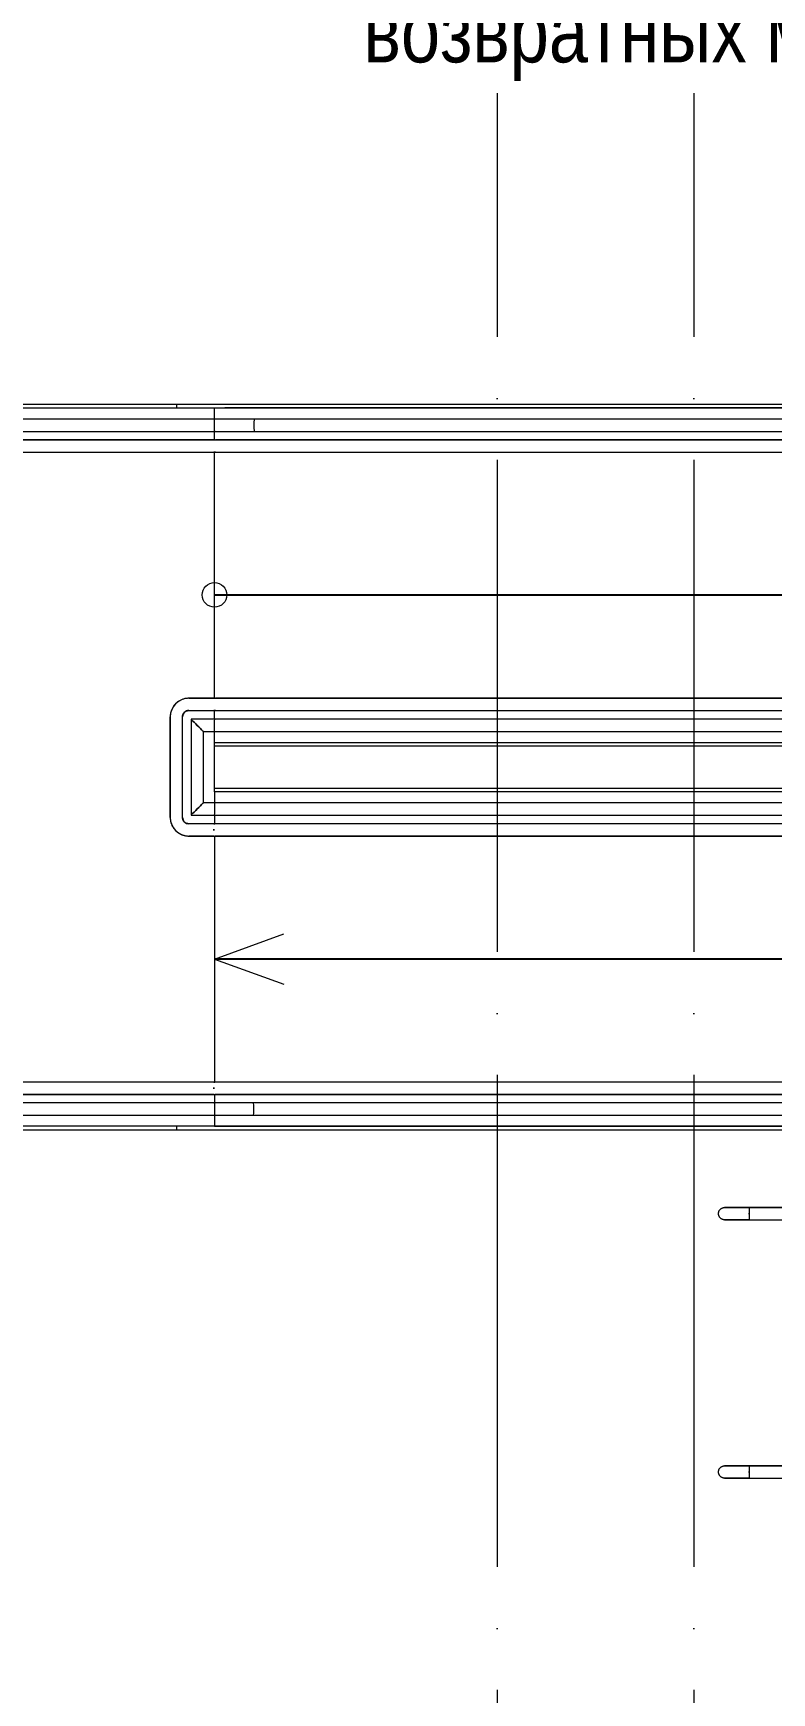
# Model space of a CAD drawing. Header units: millimetres. Extents: x -695119 to 412940, y -249585 to 622758.
# Drawn here: x 1605 to 4609, y 51023 to 57769 of the extents above; entities that cross this region are included whole.
import ezdxf
from ezdxf import colors
from ezdxf.entities.mleader import LeaderData, LeaderLine
from ezdxf.math import Vec2, Vec3

# ---------------------------------------------------------------- set-up
doc = ezdxf.new("R2010")
doc.units = ezdxf.units.MM
doc.linetypes.add('ADSK_Линия сетки', pattern=[25, 20, -2.5, 0, -2.5])
doc.linetypes.add('DASH', pattern=[0.75, 0.5, -0.25])
doc.layers.add('_19D-Телекоммуникационные шкафы', color=7, linetype='Continuous')
doc.layers.add('Узлы', color=7, linetype='Continuous')
for name, color, linetype, lineweight in [('Аннотация', 252, 'Continuous', 18), ('Линии', 7, 'Continuous', 9), ('Ограждение', 8, 'Continuous', 9), ('Оси', 252, 'Continuous', 9), ('Пандусы', 7, 'Continuous', 18), ('Стены наружные', 252, 'Continuous', 18), ('ТХ Текст', 251, 'Continuous', 0)]:
    doc.layers.add(name, color=color, linetype=linetype, lineweight=lineweight)
doc.styles.add('Mipgost_5', font='', dxfattribs={"height": 250})
doc.styles.get('Mipgost_5').set_extended_font_data('Mipgost')

# ---------------------------------------------------------------- blocks, each defined once
blk = doc.blocks.new('1 этаж')
at = {"layer": 'Аннотация', "color": 251, "lineweight": 20, "true_color": 0x636466}
for q in [(-42325.9, -27069.1), (-42325.9, -27274.3)]:
    blk.add_line((-42607.8, -27171.7), q, dxfattribs=at)
blk.add_circle((-42607.8, -25691.7), 50, dxfattribs=at)
at = {"layer": 'Линии', "color": 251, "lineweight": 18, "ltscale": 100, "true_color": 0x636466}
blk.add_line((-40657.8, -26091.7), (-40657.8, -26291.7), dxfattribs=at)
at = {"layer": 'Ограждение', "color": 251, "true_color": 0x636466}
for p, q in [((-42606.8, -24976.7), (-44422.8, -24976.7)), ((-44372.8, -25026.7), (-42606.8, -25026.7)), ((-42445.8, -24976.7), (-42606.8, -24976.7)), ((-42606.8, -25026.7), (-42445.8, -25026.7)), ((-36607.8, -24976.7), (-42445.8, -24976.7)), ((-42445.8, -25026.7), (-36607.8, -25026.7)), ((-42609.8, -25061.7), (-44262.8, -25061.7)), ((-44262.8, -25061.7), (-42609.8, -25061.7)), ((-42609.8, -25061.7), (-42605.8, -25061.7)), ((-42609.8, -25061.7), (-42606.8, -25061.7)), ((-42609.8, -25061.7), (-42605.8, -25061.7)), ((-42605.8, -25061.7), (-36609.8, -25061.7)), ((-42445.8, -25061.7), (-42603.8, -25061.7)), ((-36607.8, -25061.7), (-42445.8, -25061.7)), ((-44262.8, -25111.7), (-42609.8, -25111.7)), ((-44262.8, -25111.7), (-42609.8, -25111.7)), ((-42609.8, -25111.7), (-42605.8, -25111.7)), ((-42606.8, -25111.7), (-42609.8, -25111.7)), ((-42609.8, -25111.7), (-42605.8, -25111.7)), ((-42605.8, -25111.7), (-36609.8, -25111.7)), ((-42603.8, -25111.7), (-42445.8, -25111.7)), ((-42445.8, -25111.7), (-36607.8, -25111.7)), ((-42609.8, -26111.7), (-42712.8, -26111.7)), ((-42712.8, -26111.7), (-42609.8, -26111.7)), ((-42712.8, -26161.7), (-42609.8, -26161.7)), ((-42712.8, -26161.7), (-42609.8, -26161.7)), ((-42609.8, -26111.7), (-42606.8, -26111.7)), ((-42609.8, -26111.7), (-42605.8, -26111.7)), ((-42609.8, -26111.7), (-42605.8, -26111.7)), ((-42606.8, -26161.7), (-42609.8, -26161.7)), ((-42609.8, -26161.7), (-42605.8, -26161.7)), ((-42609.8, -26161.7), (-42605.8, -26161.7)), ((-42605.8, -26111.7), (-36609.8, -26111.7)), ((-42605.8, -26161.7), (-36609.8, -26161.7)), ((-36607.8, -26111.7), (-42603.8, -26111.7)), ((-42603.8, -26161.7), (-36607.8, -26161.7)), ((-42787.8, -26186.7), (-42787.8, -26596.7)), ((-42787.8, -26596.7), (-42787.8, -26186.7)), ((-42737.8, -26596.7), (-42737.8, -26186.7)), ((-42737.8, -26596.7), (-42737.8, -26186.7)), ((-42702.8, -26196.7), (-42702.8, -26586.7)), ((-42606.8, -26196.7), (-42702.8, -26196.7)), ((-36607.8, -26196.7), (-42606.8, -26196.7)), ((-42652.8, -26536.7), (-42652.8, -26246.7)), ((-42652.8, -26246.7), (-42606.8, -26246.7)), ((-42606.8, -26246.7), (-36607.8, -26246.7)), ((-42608.8, -26536.7), (-42652.8, -26536.7)), ((-36608.8, -26536.7), (-42608.8, -26536.7)), ((-42609.8, -26621.7), (-42712.8, -26621.7)), ((-42609.8, -26621.7), (-42712.8, -26621.7)), ((-42702.8, -26586.7), (-42608.8, -26586.7)), ((-42607.8, -26621.7), (-42609.8, -26621.7)), ((-42609.8, -26621.7), (-42607.8, -26621.7)), ((-42607.8, -26621.7), (-42609.8, -26621.7)), ((-42609.8, -26621.7), (-42605.8, -26621.7)), ((-42609.8, -26644.4), (-42609.8, -26649.1)), ((-42609.8, -26649.1), (-42609.8, -26644.4)), ((-42608.8, -26586.7), (-36608.8, -26586.7)), ((-36611.8, -26621.7), (-42607.8, -26621.7)), ((-36609.8, -26621.7), (-42605.8, -26621.7)), ((-42712.8, -26671.7), (-42609.8, -26671.7)), ((-42609.8, -26671.7), (-42712.8, -26671.7)), ((-42609.8, -26671.7), (-42607.8, -26671.7)), ((-42609.8, -26671.7), (-42605.8, -26671.7)), ((-42607.8, -26671.7), (-36611.8, -26671.7)), ((-36609.8, -26671.7), (-42605.8, -26671.7)), ((-42609.8, -27671.7), (-44262.8, -27671.7)), ((-42609.8, -27671.7), (-44262.8, -27671.7)), ((-44262.8, -27721.7), (-42609.8, -27721.7)), ((-42609.8, -27721.7), (-44262.8, -27721.7)), ((-42607.8, -27671.7), (-42609.8, -27671.7)), ((-42609.8, -27671.7), (-42605.8, -27671.7)), ((-42607.8, -27671.7), (-42609.8, -27671.7)), ((-42609.8, -27671.7), (-42607.8, -27671.7)), ((-42609.8, -27699.1), (-42609.8, -27694.4)), ((-42609.8, -27694.4), (-42609.8, -27699.1)), ((-42609.8, -27721.7), (-42605.8, -27721.7)), ((-42609.8, -27721.7), (-42607.8, -27721.7)), ((-42449.8, -27671.7), (-42607.8, -27671.7)), ((-42607.8, -27721.7), (-42449.8, -27721.7)), ((-36609.8, -27671.7), (-42605.8, -27671.7)), ((-36609.8, -27721.7), (-42605.8, -27721.7)), ((-36611.8, -27671.7), (-42449.8, -27671.7)), ((-42449.8, -27721.7), (-36611.8, -27721.7)), ((-42608.8, -27756.7), (-44372.8, -27756.7)), ((-42449.8, -27756.7), (-42608.8, -27756.7)), ((-36608.8, -27756.7), (-42449.8, -27756.7)), ((-44422.8, -27806.7), (-42608.8, -27806.7)), ((-42608.8, -27806.7), (-42449.8, -27806.7)), ((-42449.8, -27806.7), (-36608.8, -27806.7)), ((-40234.8, -28181.7), (-40432.8, -28181.7)), ((-40432.8, -28181.7), (-40432.8, -28231.7)), ((-40432.8, -28181.7), (-40234.8, -28181.7)), ((-40432.8, -28204.4), (-40432.8, -28209.1)), ((-40432.8, -28206.7), (-40432.8, -28204.4)), ((-40432.8, -28209.1), (-40432.8, -28206.7)), ((-40432.8, -28231.7), (-40234.8, -28231.7)), ((-40432.8, -28231.7), (-40234.8, -28231.7)), ((-40234.8, -29231.7), (-40432.8, -29231.7)), ((-40432.8, -29231.7), (-40432.8, -29281.7)), ((-40432.8, -29231.7), (-40234.8, -29231.7)), ((-40432.8, -29254.4), (-40432.8, -29259.1)), ((-40432.8, -29256.7), (-40432.8, -29254.4)), ((-40432.8, -29259.1), (-40432.8, -29256.7)), ((-40432.8, -29281.7), (-40234.8, -29281.7)), ((-40432.8, -29281.7), (-40234.8, -29281.7))]:
    blk.add_line(p, q, dxfattribs=at)
at = {"layer": 'Ограждение', "color": 251, "true_color": 0x636466, "flags": 128}
for points in [[(-42609.8, -25061.7), (-42606.8, -25061.7), (-42603.8, -25061.7)], [(-42603.8, -25111.7), (-42606.8, -25111.7), (-42609.8, -25111.7)], [(-42712.8, -26111.7), (-42715.8, -26111.8), (-42718.8, -26112), (-42721.8, -26112.3), (-42724.7, -26112.7), (-42727.7, -26113.2), (-42730.6, -26113.9), (-42733.5, -26114.7), (-42736.4, -26115.5), (-42739.2, -26116.5), (-42742, -26117.7), (-42744.7, -26118.9), (-42747.4, -26120.2), (-42750.1, -26121.6), (-42752.6, -26123.2), (-42755.1, -26124.8), (-42757.6, -26126.6), (-42760, -26128.4), (-42762.3, -26130.3), (-42764.5, -26132.4), (-42766.6, -26134.5), (-42768.6, -26136.7), (-42770.6, -26138.9), (-42772.5, -26141.3), (-42774.2, -26143.7), (-42775.9, -26146.2), (-42777.5, -26148.8), (-42778.9, -26151.4), (-42780.3, -26154.1), (-42781.6, -26156.8), (-42782.7, -26159.6), (-42783.7, -26162.4), (-42784.6, -26165.2), (-42785.5, -26168.1), (-42786.1, -26171), (-42786.7, -26174), (-42787.2, -26176.9), (-42787.5, -26179.9), (-42787.7, -26182.9), (-42787.8, -26185.9)], [(-42712.8, -26111.7), (-42715.8, -26111.8), (-42718.8, -26112), (-42721.8, -26112.3), (-42724.7, -26112.7), (-42727.7, -26113.2), (-42730.6, -26113.9), (-42733.5, -26114.7), (-42736.4, -26115.5), (-42739.2, -26116.5), (-42742, -26117.7), (-42744.7, -26118.9), (-42747.4, -26120.2), (-42750.1, -26121.6), (-42752.6, -26123.2), (-42755.1, -26124.8), (-42757.6, -26126.6), (-42760, -26128.4), (-42762.3, -26130.3), (-42764.5, -26132.4), (-42766.6, -26134.5), (-42768.6, -26136.7), (-42770.6, -26138.9), (-42772.5, -26141.3), (-42774.2, -26143.7), (-42775.9, -26146.2), (-42777.5, -26148.8), (-42778.9, -26151.4), (-42780.3, -26154.1), (-42781.6, -26156.8), (-42782.7, -26159.6), (-42783.7, -26162.4), (-42784.6, -26165.2), (-42785.5, -26168.1), (-42786.1, -26171), (-42786.7, -26174), (-42787.2, -26176.9), (-42787.5, -26179.9), (-42787.7, -26182.9), (-42787.8, -26185.9), (-42787.8, -26186.7)], [(-42737.8, -26186.7), (-42737.8, -26185.7), (-42737.7, -26184.7), (-42737.6, -26183.7), (-42737.5, -26182.7), (-42737.3, -26181.8), (-42737.1, -26180.8), (-42736.8, -26179.8), (-42736.5, -26178.9), (-42736.2, -26177.9), (-42735.8, -26177), (-42735.4, -26176.1), (-42735, -26175.2), (-42734.5, -26174.3), (-42734, -26173.5), (-42733.4, -26172.6), (-42732.9, -26171.8), (-42732.2, -26171), (-42731.6, -26170.2), (-42730.9, -26169.5), (-42730.2, -26168.8), (-42729.5, -26168.1), (-42728.7, -26167.5), (-42727.9, -26166.8), (-42727.1, -26166.3), (-42726.3, -26165.7), (-42725.5, -26165.2), (-42724.6, -26164.7), (-42723.7, -26164.2), (-42722.8, -26163.8), (-42721.9, -26163.4), (-42720.9, -26163.1), (-42720, -26162.8), (-42719, -26162.5), (-42718, -26162.3), (-42717, -26162.1), (-42716.1, -26161.9), (-42715.1, -26161.8), (-42714.1, -26161.8), (-42713.1, -26161.7), (-42712.8, -26161.7)], [(-42609.8, -26111.7), (-42606.8, -26111.7), (-42603.8, -26111.7)], [(-42603.8, -26161.7), (-42606.8, -26161.7), (-42609.8, -26161.7)], [(-42702.8, -26196.7), (-42701.9, -26197.6), (-42699.4, -26200.1), (-42695.5, -26204.1), (-42690.3, -26209.2), (-42684.3, -26215.3), (-42677.8, -26221.7), (-42671.3, -26228.2), (-42665.3, -26234.2), (-42660.1, -26239.4), (-42656.1, -26243.4), (-42653.7, -26245.9), (-42652.8, -26246.7)], [(-42652.8, -26246.7), (-42653.7, -26245.9), (-42656.1, -26243.4), (-42660.1, -26239.4), (-42665.3, -26234.2), (-42671.3, -26228.2), (-42677.8, -26221.7), (-42684.3, -26215.3), (-42690.3, -26209.2), (-42695.5, -26204.1), (-42699.4, -26200.1), (-42701.9, -26197.6), (-42702.8, -26196.7)], [(-42702.8, -26586.7), (-42701.9, -26585.9), (-42699.4, -26583.4), (-42695.5, -26579.4), (-42690.3, -26574.2), (-42684.3, -26568.2), (-42677.8, -26561.7), (-42671.3, -26555.3), (-42665.3, -26549.2), (-42660.1, -26544.1), (-42656.1, -26540.1), (-42653.7, -26537.6), (-42652.8, -26536.7)], [(-42652.8, -26536.7), (-42653.7, -26537.6), (-42656.1, -26540.1), (-42660.1, -26544.1), (-42665.3, -26549.2), (-42671.3, -26555.3), (-42677.8, -26561.7), (-42684.3, -26568.2), (-42690.3, -26574.2), (-42695.5, -26579.4), (-42699.4, -26583.4), (-42701.9, -26585.9), (-42702.8, -26586.7)], [(-42787.8, -26596.7), (-42787.7, -26599.7), (-42787.6, -26602.7), (-42787.3, -26605.7), (-42786.8, -26608.7), (-42786.3, -26611.6), (-42785.6, -26614.6), (-42784.9, -26617.5), (-42784, -26620.3), (-42783, -26623.2), (-42781.9, -26625.9), (-42780.7, -26628.7), (-42779.3, -26631.4), (-42777.9, -26634), (-42776.3, -26636.6), (-42774.7, -26639.1), (-42773, -26641.5), (-42771.1, -26643.9), (-42769.2, -26646.2), (-42767.2, -26648.4), (-42765.1, -26650.5), (-42762.9, -26652.6), (-42760.6, -26654.5), (-42758.2, -26656.4), (-42755.8, -26658.2), (-42753.3, -26659.8), (-42750.8, -26661.4), (-42748.1, -26662.9), (-42745.5, -26664.2), (-42742.7, -26665.5), (-42740, -26666.6), (-42737.2, -26667.7), (-42734.3, -26668.6), (-42731.4, -26669.4), (-42728.5, -26670.1), (-42725.5, -26670.6), (-42722.6, -26671.1), (-42719.6, -26671.4), (-42716.6, -26671.6), (-42713.6, -26671.7)], [(-42787.8, -26596.7), (-42787.7, -26599.7), (-42787.6, -26602.7), (-42787.3, -26605.7), (-42786.8, -26608.7), (-42786.3, -26611.6), (-42785.6, -26614.6), (-42784.9, -26617.5), (-42784, -26620.3), (-42783, -26623.2), (-42781.9, -26625.9), (-42780.7, -26628.7), (-42779.3, -26631.4), (-42777.9, -26634), (-42776.3, -26636.6), (-42774.7, -26639.1), (-42773, -26641.5), (-42771.1, -26643.9), (-42769.2, -26646.2), (-42767.2, -26648.4), (-42765.1, -26650.5), (-42762.9, -26652.6), (-42760.6, -26654.5), (-42758.2, -26656.4), (-42755.8, -26658.2), (-42753.3, -26659.8), (-42750.8, -26661.4), (-42748.1, -26662.9), (-42745.5, -26664.2), (-42742.7, -26665.5), (-42740, -26666.6), (-42737.2, -26667.7), (-42734.3, -26668.6), (-42731.4, -26669.4), (-42728.5, -26670.1), (-42725.5, -26670.6), (-42722.6, -26671.1), (-42719.6, -26671.4), (-42716.6, -26671.6), (-42713.6, -26671.7), (-42712.8, -26671.7)], [(-42712.8, -26621.7), (-42713.8, -26621.7), (-42714.8, -26621.7), (-42715.8, -26621.6), (-42716.8, -26621.4), (-42717.8, -26621.2), (-42718.7, -26621), (-42719.7, -26620.8), (-42720.7, -26620.5), (-42721.6, -26620.1), (-42722.5, -26619.8), (-42723.4, -26619.3), (-42724.3, -26618.9), (-42725.2, -26618.4), (-42726.1, -26617.9), (-42726.9, -26617.4), (-42727.7, -26616.8), (-42728.5, -26616.2), (-42729.3, -26615.5), (-42730, -26614.9), (-42730.7, -26614.1), (-42731.4, -26613.4), (-42732.1, -26612.7), (-42732.7, -26611.9), (-42733.3, -26611.1), (-42733.8, -26610.2), (-42734.4, -26609.4), (-42734.8, -26608.5), (-42735.3, -26607.6), (-42735.7, -26606.7), (-42736.1, -26605.8), (-42736.4, -26604.9), (-42736.7, -26603.9), (-42737, -26602.9), (-42737.2, -26602), (-42737.4, -26601), (-42737.6, -26600), (-42737.7, -26599), (-42737.8, -26598), (-42737.8, -26597), (-42737.8, -26596.7)], [(-42607.8, -26621.7), (-42608.8, -26621.7), (-42609.8, -26621.7)], [(-42607.8, -26621.7), (-42608.8, -26621.7), (-42609.8, -26621.7)], [(-42609.8, -26671.7), (-42608.8, -26671.7), (-42607.8, -26671.7)], [(-42609.8, -26671.7), (-42608.8, -26671.7), (-42607.8, -26671.7)], [(-42607.8, -27671.7), (-42608.8, -27671.7), (-42609.8, -27671.7)], [(-42607.8, -27671.7), (-42608.8, -27671.7), (-42609.8, -27671.7)], [(-42609.8, -27721.7), (-42608.8, -27721.7), (-42607.8, -27721.7)], [(-42609.8, -27721.7), (-42608.8, -27721.7), (-42607.8, -27721.7)], [(-40557.8, -28206.7), (-40557.8, -28205.7), (-40557.7, -28204.7), (-40557.6, -28203.7), (-40557.5, -28202.7), (-40557.3, -28201.8), (-40557.1, -28200.8), (-40556.8, -28199.8), (-40556.5, -28198.9), (-40556.2, -28197.9), (-40555.8, -28197), (-40555.4, -28196.1), (-40555, -28195.2), (-40554.5, -28194.3), (-40554, -28193.5), (-40553.4, -28192.6), (-40552.9, -28191.8), (-40552.2, -28191), (-40551.6, -28190.2), (-40550.9, -28189.5), (-40550.2, -28188.8), (-40549.5, -28188.1), (-40548.7, -28187.5), (-40547.9, -28186.8), (-40547.1, -28186.3), (-40546.3, -28185.7), (-40545.5, -28185.2), (-40544.6, -28184.7), (-40543.7, -28184.2), (-40542.8, -28183.8), (-40541.9, -28183.4), (-40540.9, -28183.1), (-40540, -28182.8), (-40539, -28182.5), (-40538, -28182.3), (-40537, -28182.1), (-40536.1, -28181.9), (-40535.1, -28181.8), (-40534.1, -28181.8), (-40533.1, -28181.7), (-40532.8, -28181.7)], [(-40432.8, -28181.7), (-40436.8, -28181.7), (-40440.8, -28181.7), (-40444.8, -28181.7), (-40448.7, -28181.7), (-40452.7, -28181.7), (-40456.6, -28181.7), (-40460.4, -28181.7), (-40464.3, -28181.7), (-40468, -28181.7), (-40471.7, -28181.7), (-40475.4, -28181.7), (-40479, -28181.7), (-40482.5, -28181.7), (-40485.9, -28181.7), (-40489.3, -28181.7), (-40492.5, -28181.7), (-40495.7, -28181.7), (-40498.7, -28181.7), (-40501.7, -28181.7), (-40504.5, -28181.7), (-40507.3, -28181.7), (-40509.9, -28181.7), (-40512.4, -28181.7), (-40514.7, -28181.7), (-40516.9, -28181.7), (-40519, -28181.7), (-40521, -28181.7), (-40522.8, -28181.7), (-40524.5, -28181.7), (-40526, -28181.7), (-40527.4, -28181.7), (-40528.6, -28181.7), (-40529.7, -28181.7), (-40530.6, -28181.7), (-40531.3, -28181.7), (-40531.9, -28181.7), (-40532.4, -28181.7), (-40532.7, -28181.7), (-40532.8, -28181.7), (-40532.8, -28181.7)], [(-40532.8, -28181.7), (-40532.7, -28181.7), (-40532.5, -28181.7), (-40532.1, -28181.7), (-40531.5, -28181.7), (-40530.8, -28181.7), (-40529.9, -28181.7), (-40528.9, -28181.7), (-40527.7, -28181.7), (-40526.4, -28181.7), (-40524.9, -28181.7), (-40523.3, -28181.7), (-40521.5, -28181.7), (-40519.6, -28181.7), (-40517.5, -28181.7), (-40515.3, -28181.7), (-40513, -28181.7), (-40510.6, -28181.7), (-40508, -28181.7), (-40505.3, -28181.7), (-40502.5, -28181.7), (-40499.5, -28181.7), (-40496.5, -28181.7), (-40493.4, -28181.7), (-40490.2, -28181.7), (-40486.8, -28181.7), (-40483.4, -28181.7), (-40479.9, -28181.7), (-40476.4, -28181.7), (-40472.7, -28181.7), (-40469, -28181.7), (-40465.3, -28181.7), (-40461.5, -28181.7), (-40457.6, -28181.7), (-40453.7, -28181.7), (-40449.8, -28181.7), (-40445.8, -28181.7), (-40441.9, -28181.7), (-40437.9, -28181.7), (-40433.9, -28181.7), (-40432.8, -28181.7)], [(-40532.8, -28231.7), (-40533.8, -28231.7), (-40534.8, -28231.7), (-40535.8, -28231.6), (-40536.8, -28231.4), (-40537.8, -28231.2), (-40538.7, -28231), (-40539.7, -28230.8), (-40540.7, -28230.5), (-40541.6, -28230.1), (-40542.5, -28229.8), (-40543.4, -28229.3), (-40544.3, -28228.9), (-40545.2, -28228.4), (-40546.1, -28227.9), (-40546.9, -28227.4), (-40547.7, -28226.8), (-40548.5, -28226.2), (-40549.3, -28225.5), (-40550, -28224.9), (-40550.7, -28224.1), (-40551.4, -28223.4), (-40552.1, -28222.7), (-40552.7, -28221.9), (-40553.3, -28221.1), (-40553.8, -28220.2), (-40554.4, -28219.4), (-40554.8, -28218.5), (-40555.3, -28217.6), (-40555.7, -28216.7), (-40556.1, -28215.8), (-40556.4, -28214.9), (-40556.7, -28213.9), (-40557, -28212.9), (-40557.2, -28212), (-40557.4, -28211), (-40557.6, -28210), (-40557.7, -28209), (-40557.8, -28208), (-40557.8, -28207), (-40557.8, -28206.7)], [(-40432.8, -28231.7), (-40436.8, -28231.7), (-40440.8, -28231.7), (-40444.8, -28231.7), (-40448.7, -28231.7), (-40452.7, -28231.7), (-40456.6, -28231.7), (-40460.4, -28231.7), (-40464.3, -28231.7), (-40468, -28231.7), (-40471.7, -28231.7), (-40475.4, -28231.7), (-40479, -28231.7), (-40482.5, -28231.7), (-40485.9, -28231.7), (-40489.3, -28231.7), (-40492.5, -28231.7), (-40495.7, -28231.7), (-40498.7, -28231.7), (-40501.7, -28231.7), (-40504.5, -28231.7), (-40507.3, -28231.7), (-40509.9, -28231.7), (-40512.4, -28231.7), (-40514.7, -28231.7), (-40516.9, -28231.7), (-40519, -28231.7), (-40521, -28231.7), (-40522.8, -28231.7), (-40524.5, -28231.7), (-40526, -28231.7), (-40527.4, -28231.7), (-40528.6, -28231.7), (-40529.7, -28231.7), (-40530.6, -28231.7), (-40531.3, -28231.7), (-40531.9, -28231.7), (-40532.4, -28231.7), (-40532.7, -28231.7), (-40532.8, -28231.7), (-40532.8, -28231.7)], [(-40532.8, -28231.7), (-40532.7, -28231.7), (-40532.5, -28231.7), (-40532.1, -28231.7), (-40531.5, -28231.7), (-40530.8, -28231.7), (-40529.9, -28231.7), (-40528.9, -28231.7), (-40527.7, -28231.7), (-40526.4, -28231.7), (-40524.9, -28231.7), (-40523.3, -28231.7), (-40521.5, -28231.7), (-40519.6, -28231.7), (-40517.5, -28231.7), (-40515.3, -28231.7), (-40513, -28231.7), (-40510.6, -28231.7), (-40508, -28231.7), (-40505.3, -28231.7), (-40502.5, -28231.7), (-40499.5, -28231.7), (-40496.5, -28231.7), (-40493.4, -28231.7), (-40490.2, -28231.7), (-40486.8, -28231.7), (-40483.4, -28231.7), (-40479.9, -28231.7), (-40476.4, -28231.7), (-40472.7, -28231.7), (-40469, -28231.7), (-40465.3, -28231.7), (-40461.5, -28231.7), (-40457.6, -28231.7), (-40453.7, -28231.7), (-40449.8, -28231.7), (-40445.8, -28231.7), (-40441.9, -28231.7), (-40437.9, -28231.7), (-40433.9, -28231.7), (-40432.8, -28231.7)], [(-40557.8, -29256.7), (-40557.8, -29255.7), (-40557.7, -29254.7), (-40557.6, -29253.7), (-40557.5, -29252.7), (-40557.3, -29251.8), (-40557.1, -29250.8), (-40556.8, -29249.8), (-40556.5, -29248.9), (-40556.2, -29247.9), (-40555.8, -29247), (-40555.4, -29246.1), (-40555, -29245.2), (-40554.5, -29244.3), (-40554, -29243.5), (-40553.4, -29242.6), (-40552.9, -29241.8), (-40552.2, -29241), (-40551.6, -29240.2), (-40550.9, -29239.5), (-40550.2, -29238.8), (-40549.5, -29238.1), (-40548.7, -29237.5), (-40547.9, -29236.8), (-40547.1, -29236.3), (-40546.3, -29235.7), (-40545.5, -29235.2), (-40544.6, -29234.7), (-40543.7, -29234.2), (-40542.8, -29233.8), (-40541.9, -29233.4), (-40540.9, -29233.1), (-40540, -29232.8), (-40539, -29232.5), (-40538, -29232.3), (-40537, -29232.1), (-40536.1, -29231.9), (-40535.1, -29231.8), (-40534.1, -29231.8), (-40533.1, -29231.7), (-40532.8, -29231.7)], [(-40532.8, -29281.7), (-40533.8, -29281.7), (-40534.8, -29281.7), (-40535.8, -29281.6), (-40536.8, -29281.4), (-40537.8, -29281.2), (-40538.7, -29281), (-40539.7, -29280.8), (-40540.7, -29280.5), (-40541.6, -29280.1), (-40542.5, -29279.8), (-40543.4, -29279.3), (-40544.3, -29278.9), (-40545.2, -29278.4), (-40546.1, -29277.9), (-40546.9, -29277.4), (-40547.7, -29276.8), (-40548.5, -29276.2), (-40549.3, -29275.5), (-40550, -29274.9), (-40550.7, -29274.1), (-40551.4, -29273.4), (-40552.1, -29272.7), (-40552.7, -29271.9), (-40553.3, -29271.1), (-40553.8, -29270.2), (-40554.4, -29269.4), (-40554.8, -29268.5), (-40555.3, -29267.6), (-40555.7, -29266.7), (-40556.1, -29265.8), (-40556.4, -29264.9), (-40556.7, -29263.9), (-40557, -29262.9), (-40557.2, -29262), (-40557.4, -29261), (-40557.6, -29260), (-40557.7, -29259), (-40557.8, -29258), (-40557.8, -29257), (-40557.8, -29256.7)], [(-40432.8, -29231.7), (-40436.8, -29231.7), (-40440.8, -29231.7), (-40444.8, -29231.7), (-40448.7, -29231.7), (-40452.7, -29231.7), (-40456.6, -29231.7), (-40460.4, -29231.7), (-40464.3, -29231.7), (-40468, -29231.7), (-40471.7, -29231.7), (-40475.4, -29231.7), (-40479, -29231.7), (-40482.5, -29231.7), (-40485.9, -29231.7), (-40489.3, -29231.7), (-40492.5, -29231.7), (-40495.7, -29231.7), (-40498.7, -29231.7), (-40501.7, -29231.7), (-40504.5, -29231.7), (-40507.3, -29231.7), (-40509.9, -29231.7), (-40512.4, -29231.7), (-40514.7, -29231.7), (-40516.9, -29231.7), (-40519, -29231.7), (-40521, -29231.7), (-40522.8, -29231.7), (-40524.5, -29231.7), (-40526, -29231.7), (-40527.4, -29231.7), (-40528.6, -29231.7), (-40529.7, -29231.7), (-40530.6, -29231.7), (-40531.3, -29231.7), (-40531.9, -29231.7), (-40532.4, -29231.7), (-40532.7, -29231.7), (-40532.8, -29231.7), (-40532.8, -29231.7)], [(-40532.8, -29231.7), (-40532.7, -29231.7), (-40532.5, -29231.7), (-40532.1, -29231.7), (-40531.5, -29231.7), (-40530.8, -29231.7), (-40529.9, -29231.7), (-40528.9, -29231.7), (-40527.7, -29231.7), (-40526.4, -29231.7), (-40524.9, -29231.7), (-40523.3, -29231.7), (-40521.5, -29231.7), (-40519.6, -29231.7), (-40517.5, -29231.7), (-40515.3, -29231.7), (-40513, -29231.7), (-40510.6, -29231.7), (-40508, -29231.7), (-40505.3, -29231.7), (-40502.5, -29231.7), (-40499.5, -29231.7), (-40496.5, -29231.7), (-40493.4, -29231.7), (-40490.2, -29231.7), (-40486.8, -29231.7), (-40483.4, -29231.7), (-40479.9, -29231.7), (-40476.4, -29231.7), (-40472.7, -29231.7), (-40469, -29231.7), (-40465.3, -29231.7), (-40461.5, -29231.7), (-40457.6, -29231.7), (-40453.7, -29231.7), (-40449.8, -29231.7), (-40445.8, -29231.7), (-40441.9, -29231.7), (-40437.9, -29231.7), (-40433.9, -29231.7), (-40432.8, -29231.7)], [(-40432.8, -29281.7), (-40436.8, -29281.7), (-40440.8, -29281.7), (-40444.8, -29281.7), (-40448.7, -29281.7), (-40452.7, -29281.7), (-40456.6, -29281.7), (-40460.4, -29281.7), (-40464.3, -29281.7), (-40468, -29281.7), (-40471.7, -29281.7), (-40475.4, -29281.7), (-40479, -29281.7), (-40482.5, -29281.7), (-40485.9, -29281.7), (-40489.3, -29281.7), (-40492.5, -29281.7), (-40495.7, -29281.7), (-40498.7, -29281.7), (-40501.7, -29281.7), (-40504.5, -29281.7), (-40507.3, -29281.7), (-40509.9, -29281.7), (-40512.4, -29281.7), (-40514.7, -29281.7), (-40516.9, -29281.7), (-40519, -29281.7), (-40521, -29281.7), (-40522.8, -29281.7), (-40524.5, -29281.7), (-40526, -29281.7), (-40527.4, -29281.7), (-40528.6, -29281.7), (-40529.7, -29281.7), (-40530.6, -29281.7), (-40531.3, -29281.7), (-40531.9, -29281.7), (-40532.4, -29281.7), (-40532.7, -29281.7), (-40532.8, -29281.7), (-40532.8, -29281.7)], [(-40532.8, -29281.7), (-40532.7, -29281.7), (-40532.5, -29281.7), (-40532.1, -29281.7), (-40531.5, -29281.7), (-40530.8, -29281.7), (-40529.9, -29281.7), (-40528.9, -29281.7), (-40527.7, -29281.7), (-40526.4, -29281.7), (-40524.9, -29281.7), (-40523.3, -29281.7), (-40521.5, -29281.7), (-40519.6, -29281.7), (-40517.5, -29281.7), (-40515.3, -29281.7), (-40513, -29281.7), (-40510.6, -29281.7), (-40508, -29281.7), (-40505.3, -29281.7), (-40502.5, -29281.7), (-40499.5, -29281.7), (-40496.5, -29281.7), (-40493.4, -29281.7), (-40490.2, -29281.7), (-40486.8, -29281.7), (-40483.4, -29281.7), (-40479.9, -29281.7), (-40476.4, -29281.7), (-40472.7, -29281.7), (-40469, -29281.7), (-40465.3, -29281.7), (-40461.5, -29281.7), (-40457.6, -29281.7), (-40453.7, -29281.7), (-40449.8, -29281.7), (-40445.8, -29281.7), (-40441.9, -29281.7), (-40437.9, -29281.7), (-40433.9, -29281.7), (-40432.8, -29281.7)]]:
    blk.add_lwpolyline(points, dxfattribs=at)
at = {"layer": 'Ограждение', "color": 251, "true_color": 0x636466}
for centre, radius, start, end in [((-42712.8, -26186.7), 75, 90, 180), ((-42712.8, -26186.7), 25, 90, 180), ((-42712.8, -26186.7), 25, 140.48465, 180), ((-42712.8, -26186.7), 25, 90, 129.76486), ((-42712.8, -26596.7), 75, 180, 270), ((-42712.8, -26596.7), 25, 180, 219.51535), ((-42712.8, -26596.7), 25, 180, 270), ((-42712.8, -26596.7), 25, 230.23514, 270)]:
    blk.add_arc(centre, radius, start, end, dxfattribs=at)
for centre, start_param, end_param in [((-42445.8, -25001.7), 0, 3.141593), ((-42445.8, -25001.7), 0, 3.141593), ((-42449.8, -27781.7), 3.141593, 6.283185), ((-42449.8, -27781.7), 3.141593, 6.283185)]:
    blk.add_ellipse(centre, major_axis=(0, 25), ratio=0.079745, start_param=start_param, end_param=end_param, dxfattribs=at)
for points in [[(-42606.8, -25026.7), (-42606.9, -25026.7), (-42607.1, -25026.2), (-42607.3, -25023.6), (-42607.5, -25019.6), (-42607.7, -25012.6), (-42607.8, -25001.7), (-42607.7, -24988.6), (-42607.3, -24979.1), (-42607, -24976.7), (-42606.8, -24976.7)], [(-42606.8, -26246.7), (-42606.9, -26246.7), (-42607.1, -26246.2), (-42607.3, -26243.6), (-42607.5, -26239.6), (-42607.7, -26232.6), (-42607.8, -26221.7), (-42607.7, -26208.6), (-42607.3, -26199.1), (-42607, -26196.7), (-42606.8, -26196.7)], [(-42608.8, -26536.7), (-42608.7, -26536.7), (-42608.5, -26537.3), (-42608.3, -26539.8), (-42608.1, -26543.9), (-42607.9, -26550.8), (-42607.8, -26561.7), (-42607.9, -26574.8), (-42608.3, -26584.4), (-42608.6, -26586.7), (-42608.8, -26586.7)], [(-42608.8, -27756.7), (-42608.7, -27756.7), (-42608.5, -27757.3), (-42608.3, -27759.8), (-42608.1, -27763.9), (-42607.9, -27770.8), (-42607.8, -27781.7), (-42607.9, -27794.8), (-42608.3, -27804.4), (-42608.6, -27806.7), (-42608.8, -27806.7)]]:
    blk.add_open_spline(points, degree=3, knots=[0, 0, 0, 0, 0.083333, 0.166667, 0.25, 0.333333, 0.5, 0.666667, 0.833333, 1, 1, 1, 1], dxfattribs=at)
at = {"layer": 'Оси', "color": 251, "linetype": 'ADSK_Линия сетки', "ltscale": 100, "true_color": 0x636466}
for p, q in [((-41457.8, -2641.7), (-41457.8, -33767.9)), ((-40657.8, -2641.7), (-40657.8, -33767.9))]:
    blk.add_line(p, q, dxfattribs=at)
at = {"layer": 'Пандусы', "color": 251, "true_color": 0x636466}
for p, q in [((-44467.8, -24931.7), (-42607.8, -24931.7)), ((-42607.8, -24976.7), (-42607.8, -24931.7)), ((-42607.8, -24931.7), (-36607.8, -24931.7)), ((-42607.8, -25062.6), (-42607.8, -25026.7)), ((-42607.8, -26112.6), (-42607.8, -25110.9)), ((-42607.8, -26196.7), (-42607.8, -26160.9)), ((-42607.8, -26291.7), (-42607.8, -26246.7)), ((-42607.8, -26291.7), (-36607.8, -26291.7)), ((-42607.8, -26491.7), (-42607.8, -26291.7)), ((-42607.8, -26491.7), (-42607.8, -26536.7)), ((-36607.8, -26491.7), (-42607.8, -26491.7)), ((-42607.8, -26586.7), (-42607.8, -26622.6)), ((-42607.8, -26670.9), (-42607.8, -27672.6)), ((-42607.8, -27720.9), (-42607.8, -27756.7)), ((-42607.8, -27851.7), (-44467.8, -27851.7)), ((-42607.8, -27806.7), (-42607.8, -27851.7)), ((-36607.8, -27851.7), (-42607.8, -27851.7))]:
    blk.add_line(p, q, dxfattribs=at)
at = {"layer": 'Стены наружные', "color": 251, "true_color": 0x636466}
for p, q in [((-44482.8, -24916.7), (-36607.8, -24916.7)), ((-42760.3, -24931.7), (-42760.3, -24916.7)), ((-36607.8, -24931.7), (-42565.2, -24931.7)), ((-34707.8, -26306.7), (-42607.8, -26306.7)), ((-42382.4, -26291.7), (-36607.8, -26291.7)), ((-42607.8, -26476.7), (-34707.8, -26476.7)), ((-36431.8, -26491.7), (-42607.8, -26491.7)), ((-42760.3, -27866.7), (-42760.3, -27851.7)), ((-42607.8, -27851.7), (-36995.3, -27851.7)), ((-36607.8, -27866.7), (-44482.8, -27866.7))]:
    blk.add_line(p, q, dxfattribs=at)
at = {"layer": 'Узлы', "color": 251, "true_color": 0x636466}
for p, q in [((-42607.8, -25691.7), (-36607.8, -25691.7)), ((-36607.8, -27171.7), (-42607.8, -27171.7))]:
    blk.add_line(p, q, dxfattribs=at)
blk = doc.blocks.new('план Новый корпус (не печатать) 2$0$_Dot')
at = {"color": 251, "linetype": 'ByBlock', "lineweight": -2}
blk.add_line((-0.5, 0), (-1, 0), dxfattribs=at)
at = {"color": 251, "linetype": 'ByBlock', "const_width": 0.5}
blk.add_lwpolyline([(-0.25, 0, 1), (0.25, 0, 1)], format="xyb", close=True, dxfattribs=at)

msp = doc.modelspace()

# ---------------------------------------------------------------- linework, layer by layer
at = {"layer": '_19D-Телекоммуникационные шкафы', "color": 7, "linetype": 'DASH', "ltscale": 20}
msp.add_circle((11129.82, 65593.037), 8344.415, dxfattribs=at)

# ---------------------------------------------------------------- block references
msp.add_blockref('1 этаж', (44950.089, 81176.937))

# ---------------------------------------------------------------- next in the draw order: leaders
at = {"layer": 'ТХ Текст', "color": 251, "ltscale": 100}
ml = msp.add_multileader_mtext('Standard', dxfattribs=at)
ml.set_content('\\A1;{\\fArial Narrow|b0|i0|c204|p34;Размеры проемов указаны  в свету при открытом на 90° дверном полотне с учётом запорных устройств, дверных ручек и возвратных механизмов.}', color=251, style='Mipgost_5')
ml.set_leader_properties(color=251)
ml.set_arrow_properties(name='план Новый корпус (не печатать) 2$0$_Dot')
ml.build(insert=Vec2(0, 0))
ml.multileader.update_dxf_attribs({"text_left_attachment_type": 6, "text_right_attachment_type": 6, "dogleg_length": 103.837, "arrow_head_size": 10})
ctx = ml.context
ctx.base_point, ctx.char_height, ctx.arrow_head_size, ctx.landing_gap_size, ctx.plane_origin = Vec3(2948.433, 58831.011), 250, 10, 0.09, Vec3(32189.258, 87854.13)
ctx.left_attachment, ctx.right_attachment = 6, 6
notes = []
notes.append((ctx, [(1, (1, 1, 0), (8876.12, 58831.011), (-1, 0), 103.837, [(3, [(11979.734, 61138.497)], 0, [])])]))
ctx.mtext.insert, ctx.mtext.width, ctx.mtext.flow_direction = Vec3(2948.523, 59150.418), 5880.26023, 5
ctx.mtext.has_bg_fill, ctx.mtext.bg_color, ctx.mtext.bg_scale_factor, ctx.mtext.bg_transparency, ctx.mtext.use_window_bg_color = 1, -1027028792, 1.5, 0, 1
for ctx, leaders in notes:
    for number, flags, end, landing, length, lines in leaders:
        leader = LeaderData()
        leader.index, (leader.has_last_leader_line, leader.has_dogleg_vector, leader.attachment_direction) = number, flags
        leader.last_leader_point, leader.dogleg_vector, leader.dogleg_length = Vec3(end), Vec3(landing), length
        for number, points, colour, breaks in lines:
            line = LeaderLine()
            line.index, line.vertices, line.color, line.breaks = number, Vec3.list(points), colors.encode_raw_color(colour), breaks
            leader.lines.append(line)
        ctx.leaders.append(leader)

doc.saveas('drawing.dxf')
